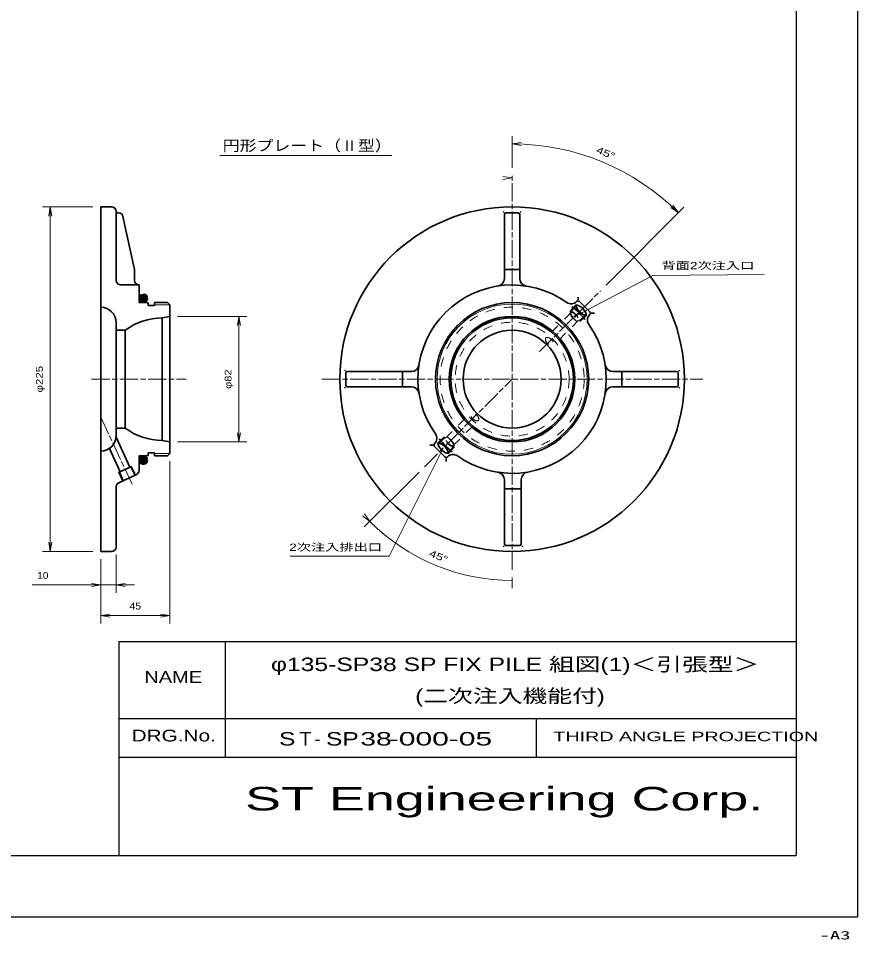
# Model space of a CAD drawing. Units: millimetres at full size, sheet at 1:1. Extents: x 0 to 1680, y -15 to 1188.
# Drawn here: x 1132 to 1680, y -15 to 587 of the extents above; entities that cross this region are included whole.
import ezdxf
from ezdxf.enums import TextEntityAlignment as Align

# ---------------------------------------------------------------- set-up
doc = ezdxf.new("R2010")
doc.units = ezdxf.units.MM
for name, pattern in [('CHAIN', [18.5, 12, -1.5, 3.5, -1.5]), ('CHAIN_DOUBLE_DASH', [23.5, 12, -1.5, 3.5, -1.5, 3.5, -1.5]), ('DASHED_SPACED', [12, 6, -6])]:
    doc.linetypes.add(name, pattern=pattern)
for name, color, linetype, lineweight in [('1 外形線', 7, 'Continuous', 35), ('2 細線', 3, 'Continuous', 20), ('3 隠れ線', 2, 'DASHED_SPACED', 13), ('4 中心線', 1, 'CHAIN', 15), ('5 想像線', 6, 'CHAIN_DOUBLE_DASH', 13), ('6 寸法線', 4, 'Continuous', 13), ('7 枠・タイトル', 7, 'Continuous', 25), ('DEFPOINTS_8', 7, 'Continuous', 25)]:
    doc.layers.add(name, color=color, linetype=linetype, lineweight=lineweight)
doc.styles.add('Arial', font='')
doc.styles.add('txt', font='')
doc.styles.add('ＭＳ Ｐゴシック', font='')
doc.styles.get('Arial').set_extended_font_data('Arial')
doc.styles.get('txt').set_extended_font_data('txt')
doc.styles.get('ＭＳ Ｐゴシック').set_extended_font_data('MS PGothic')

# ---------------------------------------------------------------- blocks, each defined once
blk = doc.blocks.new('open_arrow')
at = {"color": 0, "linetype": 'Continuous', "lineweight": -2}
blk.add_lwpolyline([(7.5, 1.25), (0, 0), (7.5, -1.25)], dxfattribs=at)
blk = doc.blocks.new('filled_dot')
at = {"color": 0, "linetype": 'Continuous', "lineweight": -2, "const_width": 1.25}
blk.add_lwpolyline([(-0.625, 0, 1), (0.625, 0, 1)], format="xyb", close=True, dxfattribs=at)

msp = doc.modelspace()

# ---------------------------------------------------------------- hatches: boundary and pattern name
at = {"layer": '1 外形線'}
for points in [[(1210.853, 403.897, 1), (1216.553, 403.897, 0.41421), (1213.703, 406.747, 0.41421)], [(1216.553, 298.197, 0.41421), (1213.703, 301.047, 0.41421), (1210.853, 298.197, 1)]]:
    msp.add_hatch(color=256, dxfattribs=at).paths.add_polyline_path(points)

# ---------------------------------------------------------------- linework, layer by layer
for p, q in [((1185.853, 463.547), (1185.853, 238.547)), ((1185.853, 463.547), (1192.853, 463.547)), ((1195.853, 460.547), (1195.853, 415.547)), ((1197.432, 459.569), (1196.853, 459.569)), ((1200.364, 457.203), (1207.853, 422.547)), ((1448.539, 460.452), (1449.194, 459.797)), ((1449.439, 458.552), (1449.439, 416.79)), ((1450.439, 459.552), (1458.439, 459.552)), ((1459.439, 458.552), (1459.439, 416.79)), ((1459.718, 459.831), (1460.336, 460.45)), ((1207.853, 422.547), (1207.853, 415.547)), ((1458.817, 422.673), (1450.172, 422.673)), ((1198.853, 412.547), (1210.853, 412.547)), ((1210.853, 412.547), (1210.853, 401.247)), ((1497.544, 404.679), (1497.544, 402.756)), ((1215.453, 401.047), (1211.053, 401.047)), ((1215.453, 401.047), (1216.353, 401.047)), ((1216.853, 400.547), (1216.353, 401.047)), ((1216.853, 400.547), (1216.853, 399.047)), ((1216.853, 399.047), (1220.853, 399.047)), ((1220.853, 401.047), (1220.853, 399.047)), ((1220.853, 401.047), (1229.353, 401.047)), ((1230.853, 399.547), (1229.353, 401.047)), ((1230.853, 399.547), (1230.853, 302.547)), ((1496.837, 401.93), (1496.571, 401.664)), ((1505.322, 394.859), (1498.251, 401.93)), ((1225.853, 391.047), (1230.853, 392.047)), ((1225.853, 391.047), (1225.853, 311.047)), ((1505.322, 393.444), (1505.056, 393.179)), ((1506.263, 394.152), (1508.15, 394.152)), ((1195.853, 388.047), (1195.853, 314.047)), ((1195.853, 383.047), (1201.853, 383.047)), ((1201.853, 383.047), (1201.853, 319.047)), ((1345.654, 356.326), (1345.036, 356.944)), ((1345.933, 347.047), (1345.933, 355.047)), ((1346.933, 356.047), (1388.695, 356.047)), ((1382.813, 355.425), (1382.813, 346.779)), ((1561.945, 356.047), (1520.183, 356.047)), ((1526.065, 346.668), (1526.065, 355.314)), ((1562.945, 355.047), (1562.945, 347.047)), ((1563.844, 356.946), (1563.189, 356.291)), ((1345.034, 345.147), (1345.688, 345.802)), ((1346.933, 346.047), (1388.695, 346.047)), ((1561.945, 346.047), (1520.183, 346.047)), ((1563.224, 345.768), (1563.842, 345.149)), ((1195.853, 319.047), (1201.853, 319.047)), ((1195.809, 313.118), (1204.904, 293.614)), ((1225.853, 311.047), (1230.853, 310.047)), ((1400.807, 307.942), (1402.729, 307.942)), ((1403.556, 308.649), (1403.821, 308.914)), ((1403.556, 307.235), (1410.627, 300.164)), ((1191.501, 305.795), (1198.56, 290.656)), ((1210.853, 291.458), (1210.853, 300.847)), ((1215.453, 301.047), (1211.053, 301.047)), ((1215.453, 301.047), (1216.353, 301.047)), ((1216.353, 301.047), (1216.853, 301.547)), ((1216.853, 303.047), (1220.853, 303.047)), ((1216.853, 301.547), (1216.853, 303.047)), ((1220.853, 301.047), (1220.853, 303.047)), ((1220.853, 301.047), (1229.353, 301.047)), ((1230.853, 302.547), (1229.353, 301.047)), ((1411.334, 299.223), (1411.334, 297.336)), ((1412.041, 300.164), (1412.307, 300.429)), ((1205.965, 294.108), (1197.5, 290.161)), ((1209.12, 288.739), (1197.585, 283.36)), ((1200.471, 284.706), (1198.026, 290.407)), ((1208.236, 288.326), (1205.44, 293.864)), ((1449.439, 243.541), (1449.439, 285.303)), ((1460.439, 243.541), (1460.439, 285.463)), ((1195.853, 280.641), (1195.853, 241.547)), ((1450.061, 279.42), (1459.706, 279.42)), ((1449.16, 242.262), (1448.541, 241.643)), ((1459.439, 242.541), (1450.439, 242.541)), ((1461.338, 241.641), (1460.684, 242.296)), ((1185.853, 238.547), (1192.853, 238.547))]:
    msp.add_line(p, q, dxfattribs=at)
for radius in [112.5, 50, 41, 40, 32]:
    msp.add_circle((1454.439, 351.047), radius, dxfattribs=at)
for centre, radius, start, end in [((1192.853, 460.547), 3, 0, 90), ((1196.853, 460.569), 1, 180, 270), ((1197.432, 456.569), 3, 12.19321, 90), ((1450.439, 458.552), 1, 90, 180), ((1458.439, 458.552), 1, 0, 90), ((1204.853, 422.226), 3, 0, 12.20047), ((1198.853, 415.547), 3, 180, 270), ((1210.853, 415.547), 3, 180, 270), ((1444.439, 416.79), 5, 278.64871, 0), ((1464.439, 416.79), 5, 180, 261.35129), ((1454.439, 351.047), 61.5, 54.52126, 215.47874), ((1185.853, 388.047), 10, 0, 90), ((1211.053, 401.247), 0.2, 180, 270), ((1493.035, 405.2), 5, 234.52126, 315), ((1454.439, 351.047), 61.5, 39.40126, 50.59874), ((1497.544, 401.223), 1, 45, 135), ((1225.853, 351.047), 40, 90, 126.8699), ((1508.592, 389.643), 5, 135, 215.47874), ((1504.615, 394.152), 1, 315, 45), ((1454.439, 351.047), 61.5, 234.52126, 35.47874), ((1346.933, 355.047), 1, 90, 180), ((1388.695, 361.047), 5, 270, 351.35129), ((1520.183, 361.047), 5, 188.64871, 270), ((1561.945, 355.047), 1, 0, 90), ((1346.933, 347.047), 1, 180, 270), ((1388.695, 341.047), 5, 8.64871, 90), ((1520.183, 341.047), 5, 90, 171.35129), ((1561.945, 347.047), 1, 270, 0), ((1225.853, 351.047), 40, 233.1301, 270), ((1185.853, 314.047), 10, 270, 0), ((1400.286, 312.45), 5, 315, 35.47874), ((1404.263, 307.942), 1, 135, 225), ((1454.439, 351.047), 61.5, 219.40126, 230.59874), ((1211.053, 300.847), 0.2, 90, 180), ((1415.842, 296.894), 5, 54.52126, 135), ((1411.334, 300.871), 1, 225, 315), ((1207.853, 291.458), 3, 295, 0), ((1444.439, 285.303), 5, 0, 81.35129), ((1465.439, 285.463), 5, 99.52126, 180), ((1198.853, 280.641), 3, 115, 180), ((1192.853, 241.547), 3, 270, 0), ((1192.853, 241.547), 3, 270, 0), ((1450.439, 243.541), 1, 180, 270), ((1459.439, 243.541), 1, 270, 0)]:
    msp.add_arc(centre, radius, start, end, dxfattribs=at)
for centre, major_axis in [((1499.47, 396.078), (-3.029, 3.029)), ((1409.408, 306.015), (3.029, -3.029))]:
    msp.add_ellipse(centre, major_axis=major_axis, ratio=0.34202, dxfattribs=at)
at = {"layer": '2 細線'}
for p, q in [((1220.853, 399.547), (1230.853, 399.547)), ((1220.853, 302.547), (1230.853, 302.547)), ((1199.944, 284.46), (1197.5, 290.161)), ((1208.761, 288.572), (1205.965, 294.108))]:
    msp.add_line(p, q, dxfattribs=at)
msp.add_circle((1454.439, 351.047), 49, dxfattribs=at)
for centre, major_axis in [((1499.47, 396.078), (-3.439, 3.439)), ((1409.408, 306.015), (3.439, -3.439))]:
    msp.add_ellipse(centre, major_axis=major_axis, ratio=0.34202, dxfattribs=at)
at = {"layer": '3 隠れ線'}
for p, q in [((1492.048, 395.261), (1496.031, 399.517)), ((1496.442, 399.106), (1492.459, 394.85)), ((1492.876, 394.433), (1476.458, 378.015)), ((1502.499, 393.049), (1498.242, 389.067)), ((1502.909, 392.639), (1498.653, 388.656)), ((1497.825, 389.483), (1481.407, 373.065)), ((1411.052, 312.61), (1427.47, 329.028)), ((1416.002, 307.66), (1432.42, 324.078)), ((1405.968, 309.455), (1410.225, 313.437)), ((1406.379, 309.044), (1410.636, 313.027)), ((1412.436, 302.987), (1416.419, 307.243)), ((1416.83, 306.833), (1412.847, 302.576))]:
    msp.add_line(p, q, dxfattribs=at)
for radius in [47, 37.196]:
    msp.add_circle((1454.439, 351.047), radius, dxfattribs=at)
for centre, major_axis, ratio in [((1495.35, 391.958), (-3.302, 3.302), 0.34202), ((1495.35, 391.958), (-2.892, 2.892), 0.34202), ((1495.35, 391.958), (-2.475, 2.475), 0.34202), ((1478.932, 375.54), (-2.475, 2.475), 0.509077), ((1429.945, 326.553), (2.475, -2.475), 0.509077), ((1413.527, 310.135), (3.302, -3.302), 0.34202), ((1413.527, 310.135), (2.892, -2.892), 0.34202), ((1413.527, 310.135), (2.475, -2.475), 0.34202)]:
    msp.add_ellipse(centre, major_axis=major_axis, ratio=ratio, dxfattribs=at)
at = {"layer": '4 中心線'}
for p, q in [((1454.439, 226.547), (1454.439, 483.904)), ((1472.4, 369.008), (1512.198, 408.806)), ((1179.709, 351.047), (1241.72, 351.047)), ((1330.143, 351.047), (1578.939, 351.047)), ((1397.277, 293.885), (1454.439, 351.047)), ((1185.853, 326.189), (1206.254, 282.439))]:
    msp.add_line(p, q, dxfattribs=at)
at = {"layer": '5 想像線'}
for centre in [(1213.703, 403.897), (1213.703, 298.197)]:
    msp.add_circle(centre, 2.85, dxfattribs=at)
at = {"layer": '6 寸法線'}
for p, q in [((1454.439, 488.984), (1454.439, 509.748)), ((1263.552, 497.022), (1375.861, 497.022)), ((1180.773, 463.547), (1147.817, 463.547)), ((1152.897, 463.547), (1152.897, 238.547)), ((1515.79, 412.398), (1566.658, 463.265)), ((1235.933, 392.047), (1281.178, 392.047)), ((1276.098, 392.047), (1276.098, 310.047)), ((1235.933, 310.047), (1281.178, 310.047)), ((1230.853, 297.467), (1230.853, 191.583)), ((1393.685, 290.293), (1357.924, 254.532)), ((1180.773, 238.547), (1147.817, 238.547)), ((1195.853, 236.467), (1195.853, 211.644)), ((1185.853, 233.467), (1185.853, 211.644)), ((1185.853, 233.467), (1185.853, 191.583)), ((1141.061, 216.724), (1207.853, 216.724)), ((1454.439, 221.467), (1454.439, 214.554)), ((1185.853, 196.663), (1230.853, 196.663))]:
    msp.add_line(p, q, dxfattribs=at)
for points in [[(1495.35, 391.958), (1546.21, 418.805), (1618.905, 419.349)], [(1409.408, 306.015), (1374.123, 235.487), (1371.123, 235.487), (1309.487, 235.487)]]:
    msp.add_lwpolyline(points, dxfattribs=at)
for radius, start, end in [(153.621, 45, 90), (131.412, 225, 270)]:
    msp.add_arc((1454.439, 351.047), radius, start, end, dxfattribs=at)
at = {"layer": '7 枠・タイトル'}
for p, q in [((1640, 1148), (1640, 40)), ((1197.682, 179.696), (1197.682, 40)), ((1197.682, 179.696), (1640, 179.696)), ((1267.053, 179.696), (1267.053, 104.244)), ((1197.682, 129.394), (1640, 129.394)), ((1470.131, 129.394), (1470.131, 104.244)), ((1197.682, 104.244), (1640, 104.244)), ((40, 40), (1640, 40))]:
    msp.add_line(p, q, dxfattribs=at)
at = {"layer": 'DEFPOINTS_8'}
for p in [(1680, 1188), (0, 0)]:
    msp.add_line(p, (1680, 0), dxfattribs=at)

# ---------------------------------------------------------------- block references
at = {"layer": '6 寸法線'}
for name, p, xscale, yscale, rotation in [('open_arrow', (1454.439, 504.668), 0.8, 0.8, 358.9), ('open_arrow', (1454.439, 482.459), 0.8, 0.8, 181.3), ('open_arrow', (1152.897, 463.547), 0.8, 0.8, 270), ('open_arrow', (1563.065, 459.673), 0.8, 0.8, 136.1), ('open_arrow', (1276.098, 392.047), 0.8, 0.8, 270), ('filled_dot', (1495.35, 391.958), 0.6, 0.6, 27.8), ('open_arrow', (1276.098, 310.047), 0.8, 0.8, 90), ('filled_dot', (1409.408, 306.015), 0.3, 0.3, 243.4), ('open_arrow', (1361.516, 258.124), 0.8, 0.8, 133.7), ('open_arrow', (1152.897, 238.547), 0.8, 0.8, 90), ('open_arrow', (1185.853, 216.724), 0.8, 0.8, 180), ('open_arrow', (1230.853, 196.663), 0.8, 0.8, 180)]:
    msp.add_blockref(name, p, dxfattribs=dict(at, xscale=xscale, yscale=yscale, rotation=rotation))
at = {"layer": '6 寸法線', "xscale": 0.8, "yscale": 0.8}
for p in [(1195.853, 216.724), (1185.853, 196.663)]:
    msp.add_blockref('open_arrow', p, dxfattribs=at)

# ---------------------------------------------------------------- texts
at = {"layer": '6 寸法線', "style": 'ＭＳ Ｐゴシック'}
for s, height, width, p in [('円形プレート（Ⅱ型）', 7.038, 1.15, (1375.861, 503.54)), ('背面2次注入口', 4.692, 1.45, (1612.588, 425.166)), ('2次注入排出口', 4.692, 1.45, (1369.523, 241.305))]:
    msp.add_text(s, height=height, dxfattribs=dict(at, width=width)).set_placement(p, align=Align.MIDDLE_RIGHT)
for s, rotation, width, p in [('45°', 337.5, 1.45, (1515.6, 498.702)), ('φ225', 90, 1.3, (1145.794, 351.047)), ('φ82', 90, 1.25, (1268.994, 351.047)), ('45°', 337.5, 1.45, (1406.522, 235.365))]:
    msp.add_text(s, height=4.399, rotation=rotation, dxfattribs=dict(at, width=width)).set_placement(p, align=Align.MIDDLE_CENTER)
for s, width, p in [('10', 1.15, (1148.011, 222.924)), ('45', 1.2, (1208.353, 202.863))]:
    msp.add_text(s, height=4.399, dxfattribs=dict(at, width=width)).set_placement(p, align=Align.MIDDLE_CENTER)
at = {"layer": '7 枠・タイトル'}
for s, style, width, p in [('φ135-SP38 SP FIX PILE 組図(1)＜引張型＞', 'ＭＳ Ｐゴシック', 1.4, (1296.978, 157.828)), ('(二次注入機能付)', 'ＭＳ Ｐゴシック', 1.35, (1391.181, 137.219)), ('S', 'Arial', 1.3, (1302.267, 109.223)), ('SP', 'Arial', 1.3, (1332.949, 109.223)), ('38', 'Arial', 1.5, (1355.312, 109.223)), ('-000-05', 'ＭＳ Ｐゴシック', 1.7, (1373.958, 109.223))]:
    msp.add_text(s, height=8.798, dxfattribs=dict(at, style=style, width=width)).set_placement(p, align=Align.BOTTOM_LEFT)
at = {"layer": '7 枠・タイトル', "style": 'ＭＳ Ｐゴシック'}
for s, height, width, p in [('NAME', 7.683, 1.3, (1214.305, 160.45)), ('DRG.No.', 7.683, 1.35, (1205.966, 122.182)), ('THIRD ANGLE PROJECTION', 6.146, 1.6, (1481.382, 120.841)), ('ST Engineering Corp.', 15.37, 1.75, (1280.076, 84.825))]:
    msp.add_text(s, height=height, dxfattribs=dict(at, width=width)).set_placement(p, align=Align.TOP_LEFT)
msp.add_text('Ｔ-', height=8.798, dxfattribs=at).set_placement((1313.449, 109.223), align=Align.BOTTOM_LEFT)
at = {"layer": 'DEFPOINTS_8', "style": 'txt', "width": 1.8}
msp.add_text('-A3', height=5.499, dxfattribs=at).set_placement((1655.193, -16.402), align=Align.BOTTOM_LEFT)

doc.saveas('drawing.dxf')
